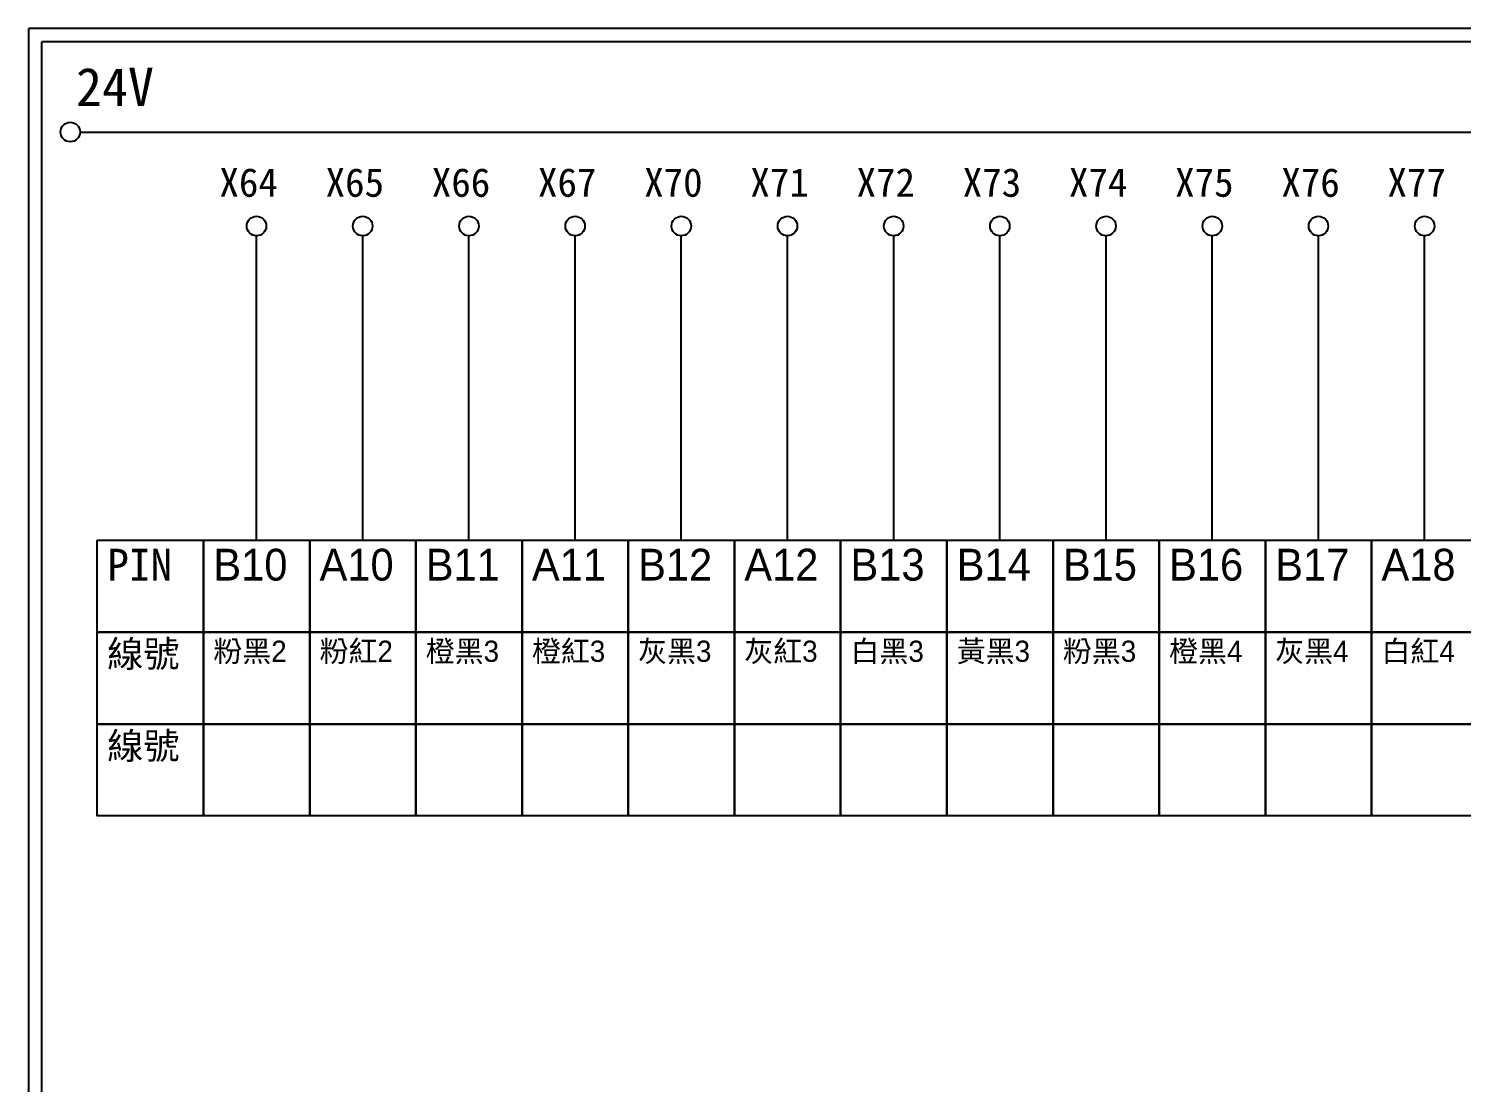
# Model space of a CAD drawing. Extents: x 627 to 914, y 3 to 207.
# Drawn here: x 627.2 to 762.3, y 107.6 to 207 of the extents above; entities that cross this region are included whole.
import ezdxf

# ---------------------------------------------------------------- set-up
doc = ezdxf.new("R2010")
doc.units = 0
doc.layers.get('0').update_dxf_attribs({"linetype": 'CONTINUOUS'})
doc.layers.add('圖框層', color=7, linetype='CONTINUOUS')
doc.layers.add('標尺寸層', color=3, linetype='CONTINUOUS')
doc.styles.add('STSL', font='kaiu.ttf')

msp = doc.modelspace()

# ---------------------------------------------------------------- linework, layer by layer
for points in [[(633.67, 158.74), (643.68, 158.74), (643.68, 150.08), (633.67, 150.08)], [(643.68, 158.74), (653.69, 158.74), (653.69, 150.08), (643.68, 150.08)], [(653.69, 158.74), (663.7, 158.74), (663.7, 150.08), (653.69, 150.08)], [(663.7, 158.74), (673.71, 158.74), (673.71, 150.08), (663.7, 150.08)], [(673.71, 158.74), (683.72, 158.74), (683.72, 150.08), (673.71, 150.08)], [(683.72, 158.74), (693.73, 158.74), (693.73, 150.08), (683.72, 150.08)], [(693.73, 158.74), (703.74, 158.74), (703.74, 150.08), (693.73, 150.08)], [(703.74, 158.74), (713.75, 158.74), (713.75, 150.08), (703.74, 150.08)], [(713.75, 158.74), (723.76, 158.74), (723.76, 150.08), (713.75, 150.08)], [(723.76, 158.74), (733.77, 158.74), (733.77, 150.08), (723.76, 150.08)], [(733.77, 158.74), (743.78, 158.74), (743.78, 150.08), (733.77, 150.08)], [(743.78, 158.74), (753.79, 158.74), (753.79, 150.08), (743.78, 150.08)], [(753.79, 158.74), (763.8, 158.74), (763.8, 150.08), (753.79, 150.08)], [(633.67, 150.08), (643.68, 150.08), (643.68, 141.41), (633.67, 141.41)], [(643.68, 150.08), (653.69, 150.08), (653.69, 141.41), (643.68, 141.41)], [(653.69, 150.08), (663.7, 150.08), (663.7, 141.41), (653.69, 141.41)], [(663.7, 150.08), (673.71, 150.08), (673.71, 141.41), (663.7, 141.41)], [(673.71, 150.08), (683.72, 150.08), (683.72, 141.41), (673.71, 141.41)], [(683.72, 150.08), (693.73, 150.08), (693.73, 141.41), (683.72, 141.41)], [(693.73, 150.08), (703.74, 150.08), (703.74, 141.41), (693.73, 141.41)], [(703.74, 150.08), (713.75, 150.08), (713.75, 141.41), (703.74, 141.41)], [(713.75, 150.08), (723.76, 150.08), (723.76, 141.41), (713.75, 141.41)], [(723.76, 150.08), (733.77, 150.08), (733.77, 141.41), (723.76, 141.41)], [(733.77, 150.08), (743.78, 150.08), (743.78, 141.41), (733.77, 141.41)], [(743.78, 150.08), (753.79, 150.08), (753.79, 141.41), (743.78, 141.41)], [(753.79, 150.08), (763.8, 150.08), (763.8, 141.41), (753.79, 141.41)], [(633.67, 141.41), (643.68, 141.41), (643.68, 132.75), (633.67, 132.75)], [(643.68, 141.41), (653.69, 141.41), (653.69, 132.75), (643.68, 132.75)], [(653.69, 141.41), (663.7, 141.41), (663.7, 132.75), (653.69, 132.75)], [(663.7, 141.41), (673.71, 141.41), (673.71, 132.75), (663.7, 132.75)], [(673.71, 141.41), (683.72, 141.41), (683.72, 132.75), (673.71, 132.75)], [(683.72, 141.41), (693.73, 141.41), (693.73, 132.75), (683.72, 132.75)], [(693.73, 141.41), (703.74, 141.41), (703.74, 132.75), (693.73, 132.75)], [(703.74, 141.41), (713.75, 141.41), (713.75, 132.75), (703.74, 132.75)], [(713.75, 141.41), (723.76, 141.41), (723.76, 132.75), (713.75, 132.75)], [(723.76, 141.41), (733.77, 141.41), (733.77, 132.75), (723.76, 132.75)], [(733.77, 141.41), (743.78, 141.41), (743.78, 132.75), (733.77, 132.75)], [(743.78, 141.41), (753.79, 141.41), (753.79, 132.75), (743.78, 132.75)], [(753.79, 141.41), (763.8, 141.41), (763.8, 132.75), (753.79, 132.75)]]:
    msp.add_lwpolyline(points, close=True)
at = {"layer": '圖框層', "color": 7}
for p, q in [((914.2, 206.97), (627.2, 206.97)), ((627.2, 3), (627.2, 206.97)), ((912.95, 205.72), (628.45, 205.72)), ((628.45, 4.25), (628.45, 205.72))]:
    msp.add_line(p, q, dxfattribs=at)
at = {"layer": '標尺寸層', "color": 7}
msp.add_line((632.04, 197.22), (909.63, 197.22), dxfattribs=at)
at = {"layer": '標尺寸層'}
for p, q in [((648.68, 158.74), (648.68, 187.44)), ((658.69, 158.74), (658.69, 187.44)), ((668.7, 158.74), (668.7, 187.44)), ((678.71, 158.74), (678.71, 187.44)), ((688.72, 158.74), (688.72, 187.44)), ((698.73, 158.74), (698.73, 187.44)), ((708.74, 158.74), (708.74, 187.44)), ((718.75, 158.74), (718.75, 187.44)), ((728.76, 158.74), (728.76, 187.44)), ((738.77, 158.74), (738.77, 187.44)), ((748.78, 158.74), (748.78, 187.44)), ((758.79, 158.74), (758.79, 187.44))]:
    msp.add_line(p, q, dxfattribs=at)
at = {"layer": '標尺寸層', "color": 7}
for centre in [(631.12, 197.22), (648.68, 188.36), (658.69, 188.36), (668.7, 188.36), (678.71, 188.36), (688.72, 188.36), (698.73, 188.36), (708.74, 188.36), (718.75, 188.36), (728.76, 188.36), (738.77, 188.36), (748.78, 188.36), (758.79, 188.36)]:
    msp.add_circle(centre, 0.92, dxfattribs=at)

# ---------------------------------------------------------------- texts
at = {"width": 8.2913, "attachment_point": 1}
for s, insert, char_height in [('PIN', (634.6, 157.94), 3), ('{\\fPMingLiU|b0|i0|c136|p18;B10}', (644.61, 157.94), 3), ('{\\fPMingLiU|b0|i0|c136|p18;A10}', (654.62, 157.94), 3), ('{\\fPMingLiU|b0|i0|c136|p18;B11}', (664.63, 157.94), 3), ('{\\fPMingLiU|b0|i0|c136|p18;A11}', (674.64, 157.94), 3), ('{\\fPMingLiU|b0|i0|c136|p18;B12}', (684.65, 157.94), 3), ('{\\fPMingLiU|b0|i0|c136|p18;A12}', (694.66, 157.94), 3), ('{\\fPMingLiU|b0|i0|c136|p18;B13}', (704.67, 157.94), 3), ('{\\fPMingLiU|b0|i0|c136|p18;B14}', (714.68, 157.94), 3), ('{\\fPMingLiU|b0|i0|c136|p18;B15}', (724.69, 157.94), 3), ('{\\fPMingLiU|b0|i0|c136|p18;B16}', (734.7, 157.94), 3), ('{\\fPMingLiU|b0|i0|c136|p18;B17}', (744.71, 157.94), 3), ('{\\fPMingLiU|b0|i0|c136|p18;A18}', (754.72, 157.94), 3), ('{\\fPMingLiU|b0|i0|c136|p18;線號}', (634.6, 149.28), 2.5), ('{\\fPMingLiU|b0|i0|c136|p18;粉黑2}', (644.61, 149.28), 2), ('{\\fPMingLiU|b0|i0|c136|p18;粉紅2}', (654.62, 149.28), 2), ('{\\fPMingLiU|b0|i0|c136|p18;橙黑3}', (664.63, 149.28), 2), ('{\\fPMingLiU|b0|i0|c136|p18;橙紅3}', (674.64, 149.28), 2), ('{\\fPMingLiU|b0|i0|c136|p18;灰黑3}', (684.65, 149.28), 2), ('{\\fPMingLiU|b0|i0|c136|p18;灰紅3}', (694.66, 149.28), 2), ('{\\fPMingLiU|b0|i0|c136|p18;白黑3}', (704.67, 149.28), 2), ('{\\fPMingLiU|b0|i0|c136|p18;黃黑3}', (714.68, 149.28), 2), ('{\\fPMingLiU|b0|i0|c136|p18;粉黑3}', (724.69, 149.28), 2), ('{\\fPMingLiU|b0|i0|c136|p18;橙黑4}', (734.7, 149.28), 2), ('{\\fPMingLiU|b0|i0|c136|p18;灰黑4}', (744.71, 149.28), 2), ('{\\fPMingLiU|b0|i0|c136|p18;白紅4}', (754.72, 149.28), 2), ('{\\fPMingLiU|b0|i0|c136|p18;線號}', (634.6, 140.61), 2.5)]:
    msp.add_mtext(s, dxfattribs=dict(at, insert=insert, char_height=char_height))
at = {"layer": '圖框層', "color": 4, "style": 'STSL'}
for s, height, p in [('24V', 3.6, (631.66, 199.68)), ('X64', 2.7, (645.18, 191.12)), ('X65', 2.7, (655.19, 191.12)), ('X66', 2.7, (665.2, 191.12)), ('X67', 2.7, (675.21, 191.12)), ('X70', 2.7, (685.22, 191.12)), ('X71', 2.7, (695.23, 191.12)), ('X72', 2.7, (705.24, 191.12)), ('X73', 2.7, (715.25, 191.12)), ('X74', 2.7, (725.26, 191.12)), ('X75', 2.7, (735.27, 191.12)), ('X76', 2.7, (745.28, 191.12)), ('X77', 2.7, (755.29, 191.12))]:
    msp.add_text(s, height=height, dxfattribs=at).set_placement(p)

doc.saveas('drawing.dxf')
